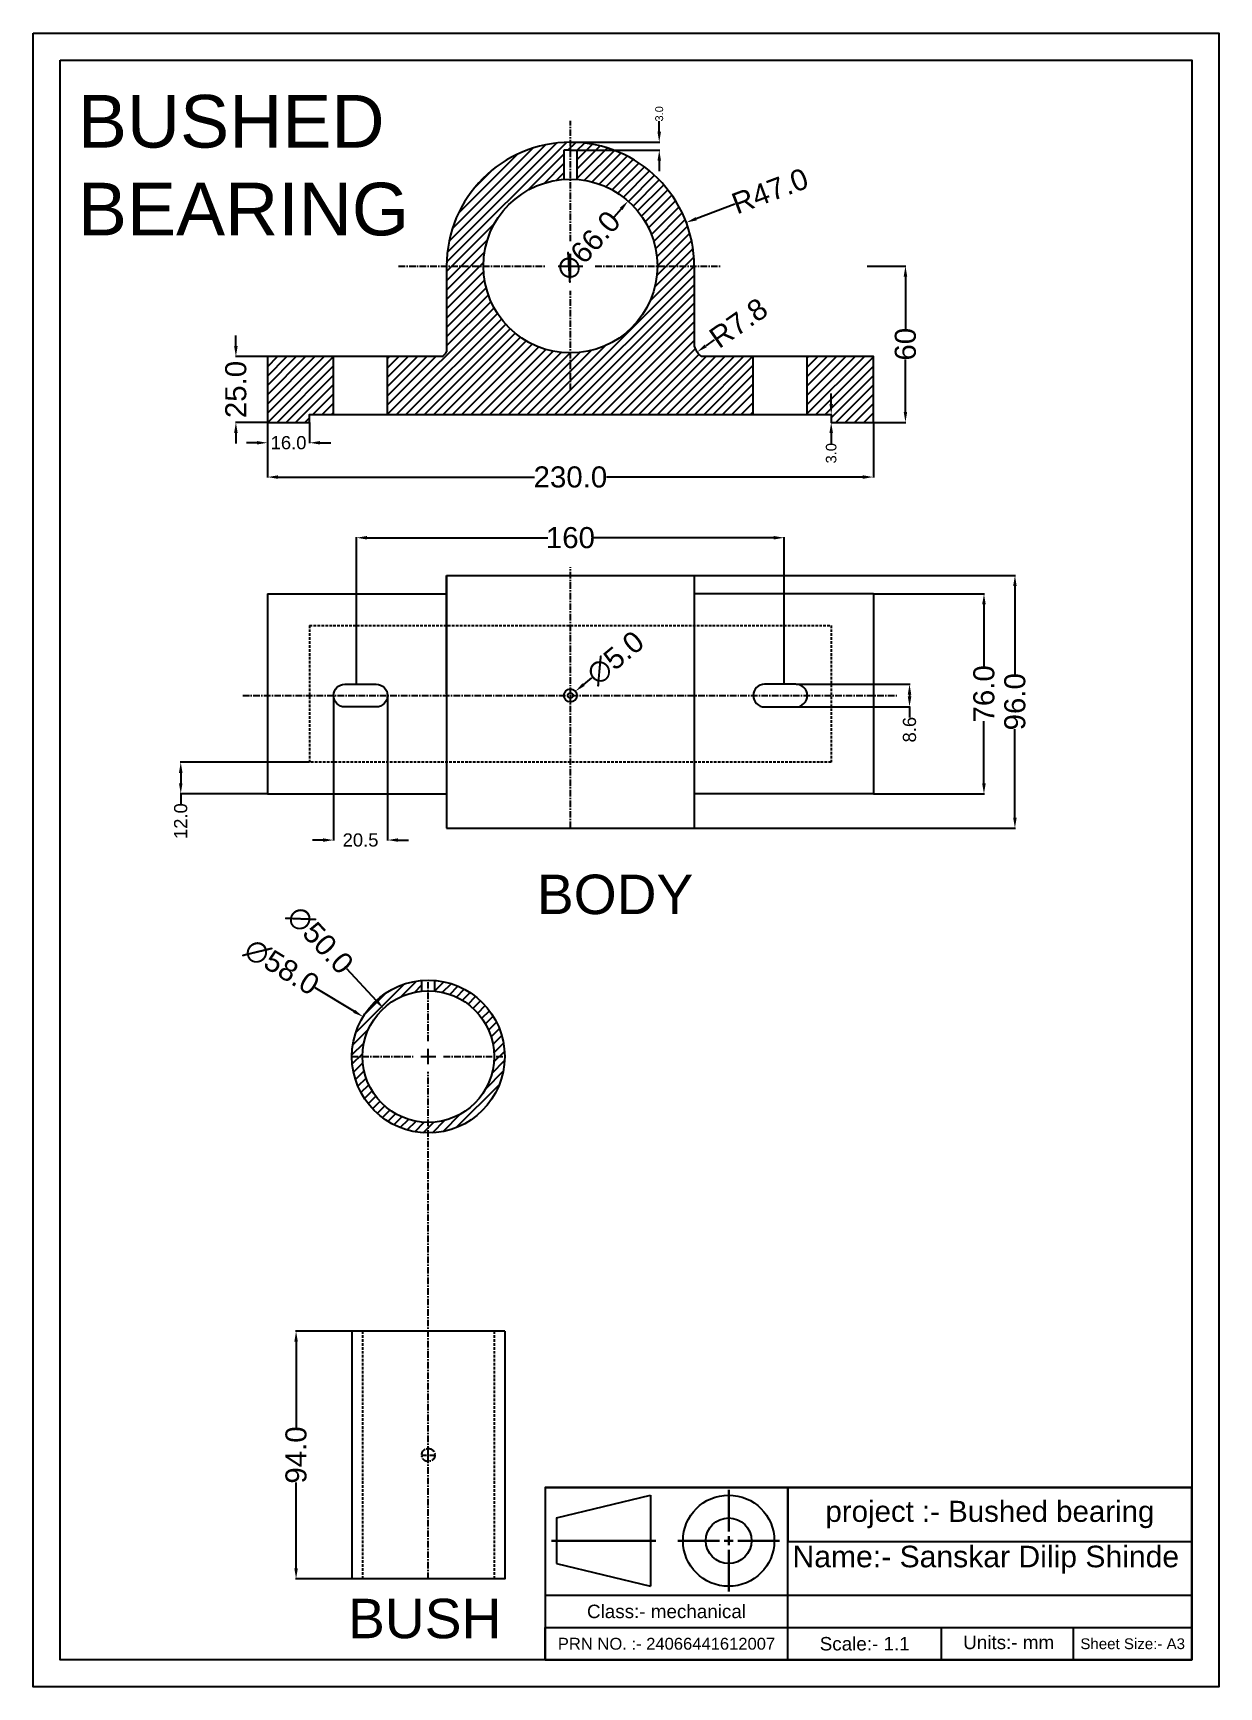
# Model space of a CAD drawing. Header units: millimetres. Extents: x 89 to 539, y -295 to 333.
import ezdxf

# ---------------------------------------------------------------- set-up
doc = ezdxf.new("R2010")
doc.units = ezdxf.units.MM
doc.header["$MEASUREMENT"] = 0
for name, pattern in [('CENTER2', [1.125, 0.75, -0.125, 0.125, -0.125]), ('CENTERX2', [4, 2.5, -0.5, 0.5, -0.5]), ('DASHEDX2', [1.5, 1, -0.5])]:
    doc.linetypes.add(name, pattern=pattern)
doc.styles.get("Standard").update_dxf_attribs({"font": 'arial.ttf'})
doc.dimstyles.get("Standard").update_dxf_attribs({"dimtxt": 8, "dimasz": 4, "dimexe": 0.18, "dimexo": 0.0625, "dimgap": 0.09, "dimtad": 0, "dimdec": 1, "dimzin": 0, "dimdsep": 46, "dimtxsty": 'Standard', "dimcen": 0.09, "dimclrd": 3, "dimclre": 3, "dimclrt": 3, "dimadec": 0, "dimazin": 0, "dimtfac": 1, "dimtdec": 1, "dimtofl": 0, "dimtmove": 0, "dimatfit": 3, "dimfxl": 1, "dimtolj": 1, "dimtzin": 0, "dimlwd": -1, "dimarcsym": 0})

# ---------------------------------------------------------------- blocks, each defined once
blk = doc.blocks.new('*U2')
at = {"color": 0, "linetype": 'CENTERX2', "transparency": 16777216}
for p, q in [((0, 9.4), (0, 55.12)), ((-65.24, 0), (-9.4, 0)), ((9.4, 0), (56.98, 0)), ((0, -47.12), (0, -9.4))]:
    blk.add_line(p, q, dxfattribs=at)
at = {"color": 0, "linetype": 'Continuous', "transparency": 16777216}
for p, q in [((-4.7, 0), (4.7, 0)), ((0, -4.7), (0, 4.7))]:
    blk.add_line(p, q, dxfattribs=at)
blk = doc.blocks.new('*U3')
at = {"color": 0, "linetype": 'CENTERX2', "transparency": 16777216}
for p, q in [((0, 0.5), (0, 48.81)), ((-124.38, 0), (-0.5, 0)), ((0.5, 0), (123.9, 0)), ((0, -50.36), (0, -0.5))]:
    blk.add_line(p, q, dxfattribs=at)
at = {"color": 0, "linetype": 'Continuous', "transparency": 16777216}
for p, q in [((-0.25, 0), (0.25, 0)), ((0, -0.25), (0, 0.25))]:
    blk.add_line(p, q, dxfattribs=at)
blk = doc.blocks.new('*U4')
at = {"color": 0, "linetype": 'CENTER2', "transparency": 16777216}
for p, q in [((-2.62, 0), (-0.5, 0)), ((0, 0.5), (0, 2.62)), ((0.5, 0), (2.62, 0)), ((0, -2.62), (0, -0.5))]:
    blk.add_line(p, q, dxfattribs=at)
at = {"color": 0, "linetype": 'Continuous', "transparency": 16777216}
for p, q in [((-0.25, 0), (0.25, 0)), ((0, -0.25), (0, 0.25))]:
    blk.add_line(p, q, dxfattribs=at)
blk = doc.blocks.new('*U5')
at = {"color": 0, "linetype": 'CENTERX2', "transparency": 16777216}
for p, q in [((0, 5.8), (0, 29.12)), ((-29.12, 0), (-5.8, 0)), ((5.8, 0), (29.12, 0)), ((0, -198.46), (0, -5.8))]:
    blk.add_line(p, q, dxfattribs=at)
at = {"color": 0, "linetype": 'Continuous', "transparency": 16777216}
for p, q in [((-2.9, 0), (2.9, 0)), ((0, -2.9), (0, 2.9))]:
    blk.add_line(p, q, dxfattribs=at)
blk = doc.blocks.new('*U11')
at = {"color": 0, "linetype": 'CENTER2', "lineweight": 30, "transparency": 16777216}
for p, q in [((0, 3.46), (0, 19.31)), ((-19.31, 0), (-3.46, 0)), ((3.46, 0), (19.31, 0)), ((0, -19.31), (0, -3.46))]:
    blk.add_line(p, q, dxfattribs=at)
at = {"color": 0, "linetype": 'Continuous', "lineweight": 30, "transparency": 16777216}
for p, q in [((-1.73, 0), (1.73, 0)), ((0, -1.73), (0, 1.73))]:
    blk.add_line(p, q, dxfattribs=at)
blk = doc.blocks.new('*U12')
at = {"color": 0, "linetype": 'CENTER2', "lineweight": 30, "transparency": 16777216}
blk.add_line((-19.82, 0), (19.82, 0), dxfattribs=at)
blk = doc.blocks.new('*D13')
at = {"color": 3, "lineweight": -2, "transparency": 16777216}
for p, q in [((178.12, 184.97), (178.12, 164.09)), ((408.12, 184.97), (408.12, 164.09))]:
    blk.add_line(p, q, dxfattribs=at)
at = {"color": 3, "transparency": 16777216}
for p, q in [((182.12, 164.27), (279.48, 164.27)), ((404.12, 164.27), (306.76, 164.27))]:
    blk.add_line(p, q, dxfattribs=at)
for points in [[(182.12, 164.94), (182.12, 163.6), (178.12, 164.27)], [(404.12, 164.94), (404.12, 163.6), (408.12, 164.27)]]:
    blk.add_solid(points, dxfattribs=at)
at = {"layer": 'Defpoints', "color": 0, "transparency": 16777216}
for p in [(178.12, 185.03), (408.12, 185.03), (408.12, 164.27)]:
    blk.add_point(p, dxfattribs=at)
at = {"color": 3, "transparency": 16777216, "insert": (293.12, 164.27), "char_height": 8, "attachment_point": 5}
blk.add_mtext('\\A1;230.0', dxfattribs=at)
blk = doc.blocks.new('*D14')
at = {"color": 3, "lineweight": -2, "transparency": 16777216}
for p, q in [((178.12, 184.97), (178.12, 177.12)), ((194.12, 184.97), (194.12, 177.12))]:
    blk.add_line(p, q, dxfattribs=at)
at = {"color": 3, "transparency": 16777216}
for p, q in [((174.12, 177.3), (170.12, 177.3)), ((198.12, 177.3), (202.12, 177.3))]:
    blk.add_line(p, q, dxfattribs=at)
for points in [[(174.12, 177.96), (174.12, 176.63), (178.12, 177.3)], [(198.12, 177.96), (198.12, 176.63), (194.12, 177.3)]]:
    blk.add_solid(points, dxfattribs=at)
at = {"layer": 'Defpoints', "color": 0, "transparency": 16777216}
for p in [(178.12, 185.03), (194.12, 185.03), (194.12, 177.3)]:
    blk.add_point(p, dxfattribs=at)
at = {"color": 3, "transparency": 16777216, "insert": (186.12, 177.3), "char_height": 8, "attachment_point": 5}
blk.add_mtext('\\A1;{\\H0.625x;16.0}', dxfattribs=at)
blk = doc.blocks.new('*D15')
at = {"color": 3, "transparency": 16777216}
for p, q in [((392.12, 192.03), (392.12, 196.03)), ((392.12, 181.03), (392.12, 177.03))]:
    blk.add_line(p, q, dxfattribs=at)
at = {"color": 3, "lineweight": -2, "transparency": 16777216}
for p, q in [((392.18, 188.03), (392.3, 188.03)), ((392.18, 185.03), (392.3, 185.03))]:
    blk.add_line(p, q, dxfattribs=at)
at = {"color": 3, "transparency": 16777216}
for points in [[(391.45, 192.03), (392.79, 192.03), (392.12, 188.03)], [(391.45, 181.03), (392.79, 181.03), (392.12, 185.03)]]:
    blk.add_solid(points, dxfattribs=at)
at = {"layer": 'Defpoints', "color": 0, "transparency": 16777216}
for p in [(392.12, 188.03), (392.12, 185.03), (392.12, 185.03)]:
    blk.add_point(p, dxfattribs=at)
at = {"color": 3, "transparency": 16777216, "insert": (392.12, 173.31), "char_height": 8, "attachment_point": 5, "rotation": 90}
blk.add_mtext('\\A1;{\\H0.5x;3.0}', dxfattribs=at)
blk = doc.blocks.new('*D16')
at = {"color": 3, "lineweight": -2, "transparency": 16777216}
for p, q in [((405.79, 244.42), (420.48, 244.42)), ((408.18, 185.03), (420.48, 185.03))]:
    blk.add_line(p, q, dxfattribs=at)
at = {"color": 3, "transparency": 16777216}
for p, q in [((420.3, 240.42), (420.3, 220.56)), ((420.3, 189.03), (420.3, 208.9))]:
    blk.add_line(p, q, dxfattribs=at)
for points in [[(419.64, 240.42), (420.97, 240.42), (420.3, 244.42)], [(419.64, 189.03), (420.97, 189.03), (420.3, 185.03)]]:
    blk.add_solid(points, dxfattribs=at)
at = {"layer": 'Defpoints', "color": 0, "transparency": 16777216}
for p in [(405.73, 244.42), (408.12, 185.03), (420.3, 185.03)]:
    blk.add_point(p, dxfattribs=at)
at = {"color": 3, "transparency": 16777216, "insert": (420.3, 214.73), "char_height": 8, "width": 20.2618, "attachment_point": 5, "rotation": 90}
blk.add_mtext('\\A1;60', dxfattribs=at)
blk = doc.blocks.new('*D17')
at = {"color": 3, "transparency": 16777216}
blk.add_line((309.71, 263.13), (312.36, 266.12), dxfattribs=at)
blk.add_solid([(311.86, 266.56), (312.86, 265.68), (315.02, 269.11)], dxfattribs=at)
at = {"layer": 'Defpoints', "color": 0, "transparency": 16777216}
for p in [(315.02, 269.11), (271.23, 219.73)]:
    blk.add_point(p, dxfattribs=at)
at = {"color": 3, "transparency": 16777216, "insert": (299.88, 252.04), "char_height": 8, "attachment_point": 5, "rotation": 48.43243}
blk.add_mtext('\\A1;∅66.0', dxfattribs=at)
blk = doc.blocks.new('*D18')
at = {"color": 3, "transparency": 16777216}
blk.add_line((355.5, 267.89), (340.86, 262.38), dxfattribs=at)
at = {"color": 3, "lineweight": -2, "transparency": 16777216}
for p, q in [((293.03, 244.42), (293.21, 244.42)), ((293.12, 244.33), (293.12, 244.51))]:
    blk.add_line(p, q, dxfattribs=at)
at = {"color": 3, "transparency": 16777216}
blk.add_solid([(340.62, 263), (341.09, 261.76), (337.11, 260.97)], dxfattribs=at)
at = {"layer": 'Defpoints', "color": 0, "transparency": 16777216}
for p in [(337.11, 260.97), (293.12, 244.42)]:
    blk.add_point(p, dxfattribs=at)
at = {"color": 3, "transparency": 16777216, "insert": (368.88, 272.92), "char_height": 8, "attachment_point": 5, "rotation": 20.61416}
blk.add_mtext('\\A1;R47.0', dxfattribs=at)
blk = doc.blocks.new('*D19')
at = {"color": 3, "transparency": 16777216}
blk.add_line((301.18, 88.02), (298.11, 85.46), dxfattribs=at)
at = {"color": 3, "lineweight": -2, "transparency": 16777216}
for p, q in [((293.03, 81.29), (293.21, 81.29)), ((293.12, 81.2), (293.12, 81.38))]:
    blk.add_line(p, q, dxfattribs=at)
at = {"color": 3, "transparency": 16777216}
blk.add_solid([(297.69, 85.97), (298.54, 84.94), (295.04, 82.89)], dxfattribs=at)
at = {"layer": 'Defpoints', "color": 0, "transparency": 16777216}
for p in [(295.04, 82.89), (291.2, 79.69)]:
    blk.add_point(p, dxfattribs=at)
at = {"color": 3, "transparency": 16777216, "insert": (310.18, 95.52), "char_height": 8, "attachment_point": 5, "rotation": 39.83473}
blk.add_mtext('\\A1;∅5.0', dxfattribs=at)
blk = doc.blocks.new('*D20')
at = {"color": 3, "lineweight": -2, "transparency": 16777216}
for p, q in [((408.18, 119.93), (450.29, 119.93)), ((408.18, 43.93), (450.29, 43.93))]:
    blk.add_line(p, q, dxfattribs=at)
at = {"color": 3, "transparency": 16777216}
for p, q in [((450.11, 115.93), (450.11, 92.37)), ((450.11, 47.93), (450.11, 71.5))]:
    blk.add_line(p, q, dxfattribs=at)
for points in [[(449.44, 115.93), (450.78, 115.93), (450.11, 119.93)], [(449.44, 47.93), (450.78, 47.93), (450.11, 43.93)]]:
    blk.add_solid(points, dxfattribs=at)
at = {"layer": 'Defpoints', "color": 0, "transparency": 16777216}
for p in [(408.12, 119.93), (408.12, 43.93), (450.11, 43.93)]:
    blk.add_point(p, dxfattribs=at)
at = {"color": 3, "transparency": 16777216, "insert": (450.11, 81.93), "char_height": 8, "attachment_point": 5, "rotation": 90}
blk.add_mtext('\\A1;76.0', dxfattribs=at)
blk = doc.blocks.new('*D22')
at = {"color": 3, "lineweight": -2, "transparency": 16777216}
for p, q in [((378.8, 85.61), (422.04, 85.61)), ((378.8, 76.97), (422.04, 76.97))]:
    blk.add_line(p, q, dxfattribs=at)
at = {"color": 3, "transparency": 16777216}
for p, q in [((421.86, 81.61), (421.86, 80.97)), ((421.86, 76.97), (421.86, 72.97))]:
    blk.add_line(p, q, dxfattribs=at)
for points in [[(421.19, 81.61), (422.53, 81.61), (421.86, 85.61)], [(421.19, 80.97), (422.53, 80.97), (421.86, 76.97)]]:
    blk.add_solid(points, dxfattribs=at)
at = {"layer": 'Defpoints', "color": 0, "transparency": 16777216}
for p in [(378.74, 85.61), (378.74, 76.97), (421.86, 76.97)]:
    blk.add_point(p, dxfattribs=at)
at = {"color": 3, "transparency": 16777216, "insert": (421.86, 68.33), "char_height": 8, "attachment_point": 5, "rotation": 90}
blk.add_mtext('\\A1;{\\H0.625x;8.6}', dxfattribs=at)
blk = doc.blocks.new('*D23')
at = {"color": 3, "lineweight": -2, "transparency": 16777216}
for p, q in [((203.18, 81.23), (203.18, 26.22)), ((223.71, 81.23), (223.71, 26.22))]:
    blk.add_line(p, q, dxfattribs=at)
at = {"color": 3, "transparency": 16777216}
for p, q in [((199.18, 26.4), (195.18, 26.4)), ((227.71, 26.4), (231.71, 26.4))]:
    blk.add_line(p, q, dxfattribs=at)
for points in [[(199.18, 27.06), (199.18, 25.73), (203.18, 26.4)], [(227.71, 27.06), (227.71, 25.73), (223.71, 26.4)]]:
    blk.add_solid(points, dxfattribs=at)
at = {"layer": 'Defpoints', "color": 0, "transparency": 16777216}
for p in [(203.18, 81.29), (223.71, 81.29), (223.71, 26.4)]:
    blk.add_point(p, dxfattribs=at)
at = {"color": 3, "transparency": 16777216, "insert": (213.45, 26.4), "char_height": 8, "attachment_point": 5}
blk.add_mtext('\\A1;{\\H0.625x;20.5}', dxfattribs=at)
blk = doc.blocks.new('*D24')
at = {"color": 3, "lineweight": -2, "transparency": 16777216}
for p, q in [((194.06, 55.93), (145.02, 55.93)), ((178.06, 43.93), (145.02, 43.93))]:
    blk.add_line(p, q, dxfattribs=at)
at = {"color": 3, "transparency": 16777216}
for p, q in [((145.2, 51.93), (145.2, 47.93)), ((145.2, 43.93), (145.2, 39.93))]:
    blk.add_line(p, q, dxfattribs=at)
for points in [[(144.53, 51.93), (145.87, 51.93), (145.2, 55.93)], [(144.53, 47.93), (145.87, 47.93), (145.2, 43.93)]]:
    blk.add_solid(points, dxfattribs=at)
at = {"layer": 'Defpoints', "color": 0, "transparency": 16777216}
for p in [(194.12, 55.93), (145.2, 43.93), (178.12, 43.93)]:
    blk.add_point(p, dxfattribs=at)
at = {"color": 3, "transparency": 16777216, "insert": (145.2, 33.59), "char_height": 8, "attachment_point": 5, "rotation": 90}
blk.add_mtext('\\A1;{\\H0.625x;12.0}', dxfattribs=at)
blk = doc.blocks.new('*D25')
at = {"color": 3, "lineweight": -2, "transparency": 16777216}
for p, q in [((211.96, 85.68), (211.96, 141.4)), ((374.28, 85.68), (374.28, 141.4))]:
    blk.add_line(p, q, dxfattribs=at)
at = {"color": 3, "transparency": 16777216}
for p, q in [((215.96, 141.22), (284.58, 141.22)), ((370.28, 141.22), (301.66, 141.22))]:
    blk.add_line(p, q, dxfattribs=at)
for points in [[(215.96, 141.89), (215.96, 140.55), (211.96, 141.22)], [(370.28, 141.89), (370.28, 140.55), (374.28, 141.22)]]:
    blk.add_solid(points, dxfattribs=at)
at = {"layer": 'Defpoints', "color": 0, "transparency": 16777216}
for p in [(374.28, 141.22), (211.96, 85.61), (374.28, 85.61)]:
    blk.add_point(p, dxfattribs=at)
at = {"color": 3, "transparency": 16777216, "insert": (293.12, 141.22), "char_height": 8, "attachment_point": 5}
blk.add_mtext('\\A1;160', dxfattribs=at)
blk = doc.blocks.new('*D26')
at = {"color": 3, "lineweight": -2, "transparency": 16777216}
for p, q in [((340.18, 126.93), (462.05, 126.93)), ((340.18, 30.93), (462.05, 30.93))]:
    blk.add_line(p, q, dxfattribs=at)
at = {"color": 3, "transparency": 16777216}
for p, q in [((461.87, 122.93), (461.87, 89.4)), ((461.87, 34.93), (461.87, 68.47))]:
    blk.add_line(p, q, dxfattribs=at)
for points in [[(461.2, 122.93), (462.53, 122.93), (461.87, 126.93)], [(461.2, 34.93), (462.53, 34.93), (461.87, 30.93)]]:
    blk.add_solid(points, dxfattribs=at)
at = {"layer": 'Defpoints', "color": 0, "transparency": 16777216}
for p in [(340.12, 126.93), (340.12, 30.93), (461.87, 30.93)]:
    blk.add_point(p, dxfattribs=at)
at = {"color": 3, "transparency": 16777216, "insert": (461.87, 78.93), "char_height": 8, "attachment_point": 5, "rotation": 90}
blk.add_mtext('\\A1;96.0', dxfattribs=at)
blk = doc.blocks.new('*D28')
at = {"color": 3, "transparency": 16777216}
for p, q in [((166.13, 214.03), (166.13, 218.03)), ((166.13, 181.03), (166.13, 177.03))]:
    blk.add_line(p, q, dxfattribs=at)
at = {"color": 3, "lineweight": -2, "transparency": 16777216}
for p, q in [((178.06, 210.03), (165.95, 210.03)), ((178.06, 185.03), (165.95, 185.03))]:
    blk.add_line(p, q, dxfattribs=at)
at = {"color": 3, "transparency": 16777216}
for points in [[(165.47, 214.03), (166.8, 214.03), (166.13, 210.03)], [(165.47, 181.03), (166.8, 181.03), (166.13, 185.03)]]:
    blk.add_solid(points, dxfattribs=at)
at = {"layer": 'Defpoints', "color": 0, "transparency": 16777216}
for p in [(178.12, 210.03), (166.13, 185.03), (178.12, 185.03)]:
    blk.add_point(p, dxfattribs=at)
at = {"color": 3, "transparency": 16777216, "insert": (166.13, 197.53), "char_height": 8, "attachment_point": 5, "rotation": 90}
blk.add_mtext('\\A1;25.0', dxfattribs=at)
blk = doc.blocks.new('*D29')
at = {"color": 3, "transparency": 16777216}
for p, q in [((326.84, 295.42), (326.84, 299.42)), ((326.84, 284.42), (326.84, 280.42))]:
    blk.add_line(p, q, dxfattribs=at)
at = {"color": 3, "lineweight": -2, "transparency": 16777216}
for p, q in [((293.18, 291.42), (327.02, 291.42)), ((293.18, 288.42), (327.02, 288.42))]:
    blk.add_line(p, q, dxfattribs=at)
at = {"color": 3, "transparency": 16777216}
for points in [[(326.17, 295.42), (327.51, 295.42), (326.84, 291.42)], [(326.17, 284.42), (327.51, 284.42), (326.84, 288.42)]]:
    blk.add_solid(points, dxfattribs=at)
at = {"layer": 'Defpoints', "color": 0, "transparency": 16777216}
for p in [(293.12, 291.42), (326.84, 291.42), (293.12, 288.42)]:
    blk.add_point(p, dxfattribs=at)
at = {"color": 3, "transparency": 16777216, "insert": (326.84, 302.24), "char_height": 8, "attachment_point": 5, "rotation": 90}
blk.add_mtext('\\A1;{\\H0.375x;3.0}', dxfattribs=at)
blk = doc.blocks.new('*D30')
at = {"color": 3, "lineweight": -2, "transparency": 16777216}
for p, q in [((210.12, -160.17), (188.8, -160.17)), ((210.12, -254.17), (188.8, -254.17))]:
    blk.add_line(p, q, dxfattribs=at)
at = {"color": 3, "transparency": 16777216}
for p, q in [((188.98, -164.17), (188.98, -196.71)), ((188.98, -250.17), (188.98, -217.64))]:
    blk.add_line(p, q, dxfattribs=at)
for points in [[(188.32, -164.17), (189.65, -164.17), (188.98, -160.17)], [(188.32, -250.17), (189.65, -250.17), (188.98, -254.17)]]:
    blk.add_solid(points, dxfattribs=at)
at = {"layer": 'Defpoints', "color": 0, "transparency": 16777216}
for p in [(210.18, -160.17), (188.98, -254.17), (210.18, -254.17)]:
    blk.add_point(p, dxfattribs=at)
at = {"color": 3, "transparency": 16777216, "insert": (188.98, -207.17), "char_height": 8, "attachment_point": 5, "rotation": 90}
blk.add_mtext('\\A1;94.0', dxfattribs=at)
blk = doc.blocks.new('*D31')
at = {"color": 3, "transparency": 16777216}
blk.add_line((196.15, -29.57), (211.01, -38.64), dxfattribs=at)
at = {"color": 3, "lineweight": -2, "transparency": 16777216}
for p, q in [((239.09, -55.83), (239.27, -55.83)), ((239.18, -55.92), (239.18, -55.74))]:
    blk.add_line(p, q, dxfattribs=at)
at = {"color": 3, "transparency": 16777216}
blk.add_solid([(211.36, -38.07), (210.66, -39.21), (214.43, -40.72)], dxfattribs=at)
at = {"layer": 'Defpoints', "color": 0, "transparency": 16777216}
for p in [(214.43, -40.72), (263.93, -70.94)]:
    blk.add_point(p, dxfattribs=at)
at = {"color": 3, "transparency": 16777216, "insert": (183.51, -21.85), "char_height": 8, "attachment_point": 5, "rotation": 328.60455}
blk.add_mtext('\\A1;∅58.0', dxfattribs=at)
blk = doc.blocks.new('*D32')
at = {"color": 3, "transparency": 16777216}
blk.add_line((208.15, -22.43), (219.44, -34.58), dxfattribs=at)
at = {"color": 3, "lineweight": -2, "transparency": 16777216}
for p, q in [((239.09, -55.83), (239.27, -55.83)), ((239.18, -55.92), (239.18, -55.74))]:
    blk.add_line(p, q, dxfattribs=at)
at = {"color": 3, "transparency": 16777216}
blk.add_solid([(219.93, -34.13), (218.95, -35.04), (222.16, -37.52)], dxfattribs=at)
at = {"layer": 'Defpoints', "color": 0, "transparency": 16777216}
for p in [(222.16, -37.52), (256.2, -74.14)]:
    blk.add_point(p, dxfattribs=at)
at = {"color": 3, "transparency": 16777216, "insert": (198.06, -11.58), "char_height": 8, "attachment_point": 5, "rotation": 312.89711}
blk.add_mtext('\\A1;∅50.0', dxfattribs=at)
blk = doc.blocks.new('*D35')
at = {"color": 3, "transparency": 16777216}
blk.add_line((347.74, 216.36), (344.47, 214.07), dxfattribs=at)
blk.add_solid([(344.08, 214.62), (344.85, 213.53), (341.19, 211.78)], dxfattribs=at)
at = {"layer": 'Defpoints', "color": 0, "transparency": 16777216}
for p in [(347.61, 216.27), (341.19, 211.78)]:
    blk.add_point(p, dxfattribs=at)
at = {"color": 3, "transparency": 16777216, "insert": (356.93, 222.79), "char_height": 8, "attachment_point": 5, "rotation": 34.94819}
blk.add_mtext('\\A1;R7.8', dxfattribs=at)

msp = doc.modelspace()

# ---------------------------------------------------------------- hatches: boundary and pattern name
h = msp.add_hatch()
h.set_pattern_fill('ANSI31', color=256, scale=20)
h.set_pattern_definition([(45, (-932.3543, -840.6754), (-1.767767, 1.767767), [])])
h.paths.add_polyline_path([(203.18, 210.03), (178.12, 210.03), (178.12, 185.03), (194.12, 185.03), (194.12, 188.03), (203.18, 188.03)])
h.paths.add_polyline_path([(260.12, 244.42), (246.12, 244.42), (246.12, 211.87, -0.172383), (244.26, 210.03), (223.71, 210.03), (223.71, 188.03), (362.53, 188.03), (362.53, 210.03), (342.87, 210.03, -0.156857), (340.12, 213.96), (340.12, 244.42), (326.12, 244.42, -1)])
h.paths.add_polyline_path([(290.66, 277.33), (290.66, 288.42), (293.12, 288.42), (293.12, 291.42, 0.414214), (246.12, 244.42), (260.12, 244.42, -0.392508)])
h.paths.add_polyline_path([(293.12, 291.42), (293.12, 288.42), (295.58, 288.42), (295.58, 277.33, -0.392547), (326.12, 244.42), (340.12, 244.42, 0.414214)])
h.paths.add_polyline_path([(408.12, 210.03), (383.06, 210.03), (383.06, 188.03), (392.12, 188.03), (392.12, 185.03), (408.12, 185.03)])
h.paths.add_polyline_path([(214.18, -55.83), (210.18, -55.83, 0.414214), (239.18, -84.83), (239.18, -80.83, -0.414214)])
h.paths.add_polyline_path([(236.64, -30.96), (236.64, -26.94, 0.388742), (210.18, -55.83), (214.18, -55.83, -0.384694)])
h.paths.add_polyline_path([(268.18, -55.83), (264.18, -55.83, -0.414214), (239.18, -80.83), (239.18, -84.83, 0.414214)])
h.paths.add_polyline_path([(241.54, -26.93), (241.54, -30.94, -0.386813), (264.18, -55.83), (268.18, -55.83, 0.390571)])
h.paths.add_polyline_path([(99.09, 244.47), (234.85, 244.47), (234.85, 319.36), (99.09, 319.36)], flags=9)
h.paths.add_polyline_path([(203.42, -285.22), (269.14, -285.22), (269.14, -254.31), (203.42, -254.31)], flags=9)
h.paths.add_polyline_path([(275.12, -10.18), (342, -10.18), (342, 20.73), (275.12, 20.73)], flags=9)
h.paths.add_polyline_path([(485.68, -283.17), (527.45, -283.17), (527.45, -274.74), (485.68, -274.74)], flags=9)
h.paths.add_polyline_path([(440.9, -283.68), (478, -283.68), (478, -273.14), (440.9, -273.14)], flags=9)
h.paths.add_polyline_path([(386.98, -284.24), (423.7, -284.24), (423.7, -273.7), (386.98, -273.7)], flags=9)
h.paths.add_polyline_path([(287.13, -283.6), (371.88, -283.6), (371.88, -274.32), (287.13, -274.32)], flags=9)
h.paths.add_polyline_path([(298.22, -271.96), (361.14, -271.96), (361.14, -261.42), (298.22, -261.42)], flags=9)
h.paths.add_polyline_path([(375.17, -254.46), (526.06, -254.46), (526.06, -237.59), (375.17, -237.59)], flags=9)
h.paths.add_polyline_path([(387.94, -236.97), (516.82, -236.97), (516.82, -220.49), (387.94, -220.49)], flags=9)

# ---------------------------------------------------------------- linework, layer by layer
for p, q in [((293.12, 288.42), (290.66, 288.42)), ((290.66, 288.42), (290.66, 277.33)), ((246.12, 244.42), (246.12, 211.87)), ((203.18, 188.03), (203.18, 210.03)), ((223.71, 188.03), (223.71, 210.03)), ((362.53, 188.03), (362.53, 210.03)), ((383.06, 188.03), (383.06, 210.03)), ((246.12, 81.93), (246.12, 126.93)), ((246.12, 126.93), (246.12, 124.93)), ((246.12, 126.93), (340.12, 126.93)), ((340.12, 126.93), (340.12, 30.93)), ((178.12, 119.93), (246.12, 119.93)), ((246.12, 124.93), (246.12, 30.93)), ((408.12, 119.93), (340.12, 119.93)), ((408.12, 119.93), (408.12, 43.93)), ((178.12, 43.93), (246.12, 43.93)), ((408.12, 43.93), (340.12, 43.93)), ((246.12, 30.93), (340.12, 30.93)), ((236.64, -26.94), (236.64, -30.96)), ((241.54, -26.93), (241.54, -30.94)), ((283.53, -219.55), (529.07, -219.55)), ((375.68, -285.03), (375.68, -219.55)), ((375.68, -219.55), (375.68, -240.01)), ((287.88, -231.06), (323.51, -222.42)), ((323.51, -222.42), (323.51, -257.04)), ((287.88, -231.06), (287.88, -248.4)), ((375.68, -240.01), (529.07, -240.01)), ((287.88, -248.4), (323.51, -257.04)), ((283.53, -260.47), (529.07, -260.47)), ((283.53, -285.03), (283.53, -272.75)), ((283.53, -272.75), (529.07, -272.75)), ((283.53, -272.75), (529.07, -272.75)), ((434.01, -285.03), (434.01, -272.75)), ((484.07, -285.03), (484.07, -272.75)), ((283.53, -285.03), (529.07, -285.03)), ((283.53, -285.03), (529.07, -285.03)), ((283.53, -285.03), (529.07, -285.03)), ((283.53, -285.03), (529.07, -285.03)), ((283.53, -285.03), (529.07, -285.03)), ((283.53, -285.03), (529.07, -285.03)), ((283.53, -285.03), (529.07, -285.03)), ((283.53, -285.03), (529.07, -285.03)), ((283.53, -285.03), (529.07, -285.03)), ((283.53, -285.03), (529.07, -285.03)), ((283.53, -285.03), (529.07, -285.03)), ((283.53, -285.03), (529.07, -285.03)), ((283.53, -285.03), (529.07, -285.03))]:
    msp.add_line(p, q)
at = {"linetype": 'DASHEDX2'}
for p, q in [((194.12, 107.93), (194.12, 55.93)), ((214.18, -160.17), (214.18, -254.17)), ((264.18, -160.17), (264.18, -254.17))]:
    msp.add_line(p, q, dxfattribs=at)
for points in [[(89.15, 332.91), (539.3, 332.91), (539.3, -295.26), (89.15, -295.26)], [(529.07, -219.55), (283.53, -219.55), (283.53, -285.03), (529.07, -285.03)]]:
    msp.add_lwpolyline(points, close=True)
for points in [[(99.38, 322.68), (529.07, 322.68), (529.07, -285.03), (99.38, -285.03), (99.38, 322.68)], [(293.12, 288.42), (295.58, 288.42), (295.58, 277.33)], [(340.12, 244.42), (340.12, 213.96)], [(178.12, 185.03), (194.12, 185.03), (194.12, 188.03), (392.12, 188.03), (392.12, 185.03), (408.12, 185.03), (408.12, 210.03), (342.87, 210.03)], [(244.26, 210.03), (178.12, 210.03), (178.12, 185.03)], [(178.12, 119.93), (178.12, 43.93)], [(210.18, -160.17), (210.18, -254.17)], [(268.18, -160.17), (268.18, -254.17), (210.18, -254.17)], [(268.18, -160.17), (210.18, -160.17)]]:
    msp.add_lwpolyline(points)
msp.add_lwpolyline([(194.12, 107.93), (392.12, 107.93), (392.12, 55.93), (194.12, 55.93)], dxfattribs=at)
for points in [[(216.42, 85.61), (219.39, 85.61, -1), (219.39, 76.97), (207.5, 76.97, -1), (207.5, 85.61), (216.42, 85.61)], [(369.82, 85.61), (366.85, 85.61, 1), (366.85, 76.97), (378.74, 76.97, 1), (378.74, 85.61), (369.82, 85.61)]]:
    msp.add_lwpolyline(points, format="xyb")
for centre, radius in [((293.12, 244.42), 33), ((293.12, 81.29), 2.5), ((293.12, 81.29), 1.01), ((239.18, -55.83), 29), ((239.18, -55.83), 25), ((353.2, -239.73), 17.31), ((353.2, -239.73), 8.67)]:
    msp.add_circle(centre, radius)
at = {"linetype": 'CENTERX2'}
msp.add_circle((239.18, -207.17), 2.5, dxfattribs=at)
for centre, radius, start, end in [((293.12, 244.42), 47, 0, 180), ((347.61, 216.27), 7.84, 197.11903, 232.77734), ((242.6, 213.56), 3.91, 295.21008, 334.33275)]:
    msp.add_arc(centre, radius, start, end)

# ---------------------------------------------------------------- block references
for name, p in [('*U2', (293.12, 244.42)), ('*U3', (293.12, 81.29)), ('*U5', (239.18, -55.83))]:
    msp.add_blockref(name, p, dxfattribs=at)
at = {"linetype": 'CENTER2'}
msp.add_blockref('*U4', (239.18, -207.17), dxfattribs=at)
at = {"color": 242, "linetype": 'CENTER2', "lineweight": 30, "true_color": 0xcd2027, "rotation": 1.207418269725733e-06}
msp.add_blockref('*U11', (353.2, -239.73), dxfattribs=at)
at = {"color": 1, "linetype": 'CENTER2', "lineweight": 30}
msp.add_blockref('*U12', (305.7, -239.73), dxfattribs=at)

# ---------------------------------------------------------------- texts
for s, width, gutter_width, insert, char_height, attachment_point in [('BUSHED BEARING', 13.068, 1, (106.14, 309.41), 20, 1), ('BODY', 1.7113, 1, (280.4, 13.27), 15, 1), ('\\pxqc;project :- Bushed bearing', 153.3929, 2.05, (452.37, -229.78), 8, 5), ('\\pxqc;Name:- Sanskar Dilip Shinde', 152.521, 2.05, (450.81, -246.96), 8.1846, 5), ('BUSH', 1.7355, 1, (208.71, -261.77), 15, 1), ('\\pxqc;Class:- mechanical', 92.1449, 2.05, (329.6, -266.61), 5.1154, 5), ('Scale:- 1.1', 58.3311, 2.05, (404.84, -278.89), 5.1154, 5), ('\\pxqc;Units:- mm', 153.3929, 2.05, (459.5, -278.38), 5.1154, 5), ('\\pxqc;PRN NO. :- 24066441612007', 92.1449, 2.05, (329.6, -278.89), 4.5015, 5), ('\\pxqc;Sheet Size:- A3', 45.0047, 2.05, (506.57, -278.89), 4.0923, 5)]:
    msp.add_mtext_dynamic_manual_height_columns(s, width=width, gutter_width=gutter_width, heights=[0], dxfattribs=dict(insert=insert, char_height=char_height, attachment_point=attachment_point))

# ---------------------------------------------------------------- dimensions: what is measured, and where the dimension line sits
for base, p1, p2, text, picture, middle in [((326.84, 291.42), (293.12, 288.42), (293.12, 291.42), '{\\H0.375x;<>}', '*D29', (326.84, 302.24)), ((420.3, 185.03), (405.73, 244.42), (408.12, 185.03), '60', '*D16', (420.3, 214.73)), ((392.12, 185.03), (392.12, 188.03), (392.12, 185.03), '{\\H0.5x;<>}', '*D15', (392.12, 173.31)), ((421.86, 76.97), (378.74, 85.61), (378.74, 76.97), '{\\H0.625x;<>}', '*D22', (421.86, 68.33)), ((145.2, 43.93), (194.12, 55.93), (178.12, 43.93), '{\\H0.625x;<>}', '*D24', (145.2, 33.59))]:
    dim = msp.add_linear_dim(base=base, p1=p1, p2=p2, angle=90, text=text, dimstyle='Standard')
    dim.commit()
    dim.dimension.update_dxf_attribs({"geometry": picture, "text_midpoint": middle})
for center, mpoint, picture, middle in [((293.12, 244.42), (337.11, 260.97), '*D18', (368.88, 272.92)), ((347.61, 216.27), (341.19, 211.78), '*D35', (356.93, 222.79))]:
    dim = msp.add_radius_dim(center=center, mpoint=mpoint, dimstyle='Standard')
    dim.commit()
    dim.dimension.update_dxf_attribs({"geometry": picture, "text_midpoint": middle, "dimtype": 164})
for p1, p2, picture, middle in [((271.23, 219.73), (315.02, 269.11), '*D17', (299.88, 252.04)), ((256.2, -74.14), (222.16, -37.52), '*D32', (198.06, -11.58)), ((263.93, -70.94), (214.43, -40.72), '*D31', (183.51, -21.85))]:
    dim = msp.add_diameter_dim_2p(p1=p1, p2=p2, dimstyle='Standard')
    dim.commit()
    dim.dimension.update_dxf_attribs({"geometry": picture, "text_midpoint": middle, "dimtype": 163})
for base, p1, p2, picture, middle in [((166.13, 185.03), (178.12, 210.03), (178.12, 185.03), '*D28', (166.13, 197.53)), ((461.87, 30.93), (340.12, 126.93), (340.12, 30.93), '*D26', (461.87, 78.93)), ((450.11, 43.93), (408.12, 119.93), (408.12, 43.93), '*D20', (450.11, 81.93)), ((188.98, -254.17), (210.18, -160.17), (210.18, -254.17), '*D30', (188.98, -207.17))]:
    dim = msp.add_linear_dim(base=base, p1=p1, p2=p2, angle=90, dimstyle='Standard')
    dim.commit()
    dim.dimension.update_dxf_attribs({"geometry": picture, "text_midpoint": middle})
for base, p1, p2, text, picture, middle in [((194.12, 177.3), (178.12, 185.03), (194.12, 185.03), '{\\H0.625x;<>}', '*D14', (186.12, 177.3)), ((374.28, 141.22), (211.96, 85.61), (374.28, 85.61), '160', '*D25', (293.12, 141.22)), ((223.71, 26.4), (203.18, 81.29), (223.71, 81.29), '{\\H0.625x;<>}', '*D23', (213.45, 26.4))]:
    dim = msp.add_linear_dim(base=base, p1=p1, p2=p2, text=text, dimstyle='Standard')
    dim.commit()
    dim.dimension.update_dxf_attribs({"geometry": picture, "text_midpoint": middle})
dim = msp.add_linear_dim(base=(408.12, 164.27), p1=(178.12, 185.03), p2=(408.12, 185.03), dimstyle='Standard')
dim.commit()
dim.dimension.update_dxf_attribs({"geometry": '*D13', "text_midpoint": (293.12, 164.27)})
dim = msp.add_diameter_dim_2p(p1=(291.2, 79.69), p2=(295.04, 82.89), dimstyle='Standard')
dim.commit()
dim.dimension.update_dxf_attribs({"geometry": '*D19', "text_midpoint": (310.18, 95.52)})

doc.saveas('drawing.dxf')
